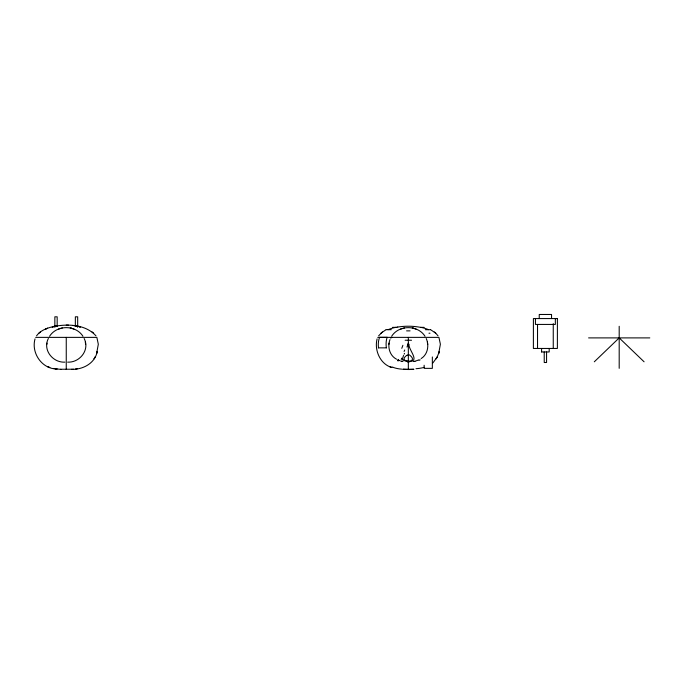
<?xml version="1.0" encoding="UTF-8"?>
<svg xmlns="http://www.w3.org/2000/svg" width="684" height="684" viewBox="0 0 684 684"><rect width="100%" height="100%" fill="white"/><g stroke="black" fill="none" stroke-linecap="round" stroke-linejoin="round"><path stroke-width="1.03" d="M402.474 358.732L403.526 355.475M48.376 338.452C42.417 349.832 52.745 362.819 64.929 362.144M389.991 339.572C387.229 346.6 389.547 355.671 396.575 359.22M47.025 343.12L46.88 344.326M389.102 343.12L388.948 344.326M97.239 351.593L96.632 353.406L98.316 344.24L96.854 337.374L35.662 337.374M439.316 351.593L438.701 353.406L440.385 344.24L438.923 337.374L377.73 337.374M35.029 338.905C30.985 353.021 42.023 369.146 57.114 369.009L53.6 368.462M377.106 338.905C374.131 350.046 380.142 364.127 391.727 367.47L390.068 366.863L391.838 367.513M407.604 345.146L407.014 347.07M407.749 344.659L407.972 343.932A3.309 3.3 -59.7 0 1 408.211 343.334L408.331 343.257M97.196 351.721C94.802 363.461 82.961 369.582 71.752 369.36M439.265 351.721L437.179 357.014L432.912 362.913M404.509 353.372L404.133 354.184M49.573 336.272C56.832 324.772 75.685 324.772 82.944 336.272M391.641 336.272C398.9 324.772 417.753 324.772 425.012 336.272M36.526 335.861C40.672 330.064 47.871 327.739 54.532 326.285M378.603 335.861L382.373 331.997M594.302 361.802L619.191 337.896L644.089 361.802M40.39 331.92L38.868 333.168M381.022 333.108L385.802 329.859M406.732 355.355C396.549 362.888 419.916 363.384 409.93 355.355A2.702 2.411 0 0 0 408.348 354.603M421.173 358.544C427.825 354.466 429.347 345.275 426.235 338.512M418.779 359.904L415.06 361.28M45.606 328.995L47.606 328.226L45.845 328.901M58.585 329.064L62.347 327.935M400.61 329.072L404.424 327.935M52.557 326.721C67.1 323.703 85.406 324.054 95.982 335.861M56.96 325.832L54.959 326.208L57.148 325.806M397.737 327.003L394.882 327.55A37.859 37.859 0 0 0 388.11 329.671M75.454 369.027L77.352 368.753M67.63 362.144C79.763 362.776 90.074 349.875 84.158 338.512M71.82 369.351L73.65 369.215M68.562 325.156L66.254 325.114M408.331 369.531L402.765 369.24L413.897 369.283L409.374 369.514M408.331 361.588C420.651 361.947 409.075 350.559 408.964 344.847M409.374 369.522L408.673 369.531M52.215 327.354L53.053 327.354M79.695 327.354L80.302 327.354M392.531 327.354L396.01 327.354M420.643 327.354L424.123 327.354M386.135 329.697L391.308 329.697M425.345 329.697L430.527 329.697M406.587 330.868L410.067 330.868M428.971 333.211L429.979 333.211M379.714 337.315L387.204 337.315M588.591 337.896L649.8 337.896M405.125 340.239L411.537 340.239M378.372 347.857L386.46 347.857M541.6 351.961L549.184 351.961L549.201 348.447M397.498 360.742L399.08 360.742M60.688 369.24L71.82 369.24M60.893 369.369L55.404 368.796M73.128 325.498L79.96 326.721M71.444 328.234L70.187 327.944L73.975 329.072M413.512 328.234L412.238 327.935L416.043 329.072M400.405 360.921L401.705 361.306M49.658 367.47L48 366.863L49.761 367.513M398.079 359.399L398.079 360.015L399.08 360.408M430.852 329.859L435.717 333.168L438.051 335.861M434.289 331.997L435.717 333.168M93.648 333.168L92.118 331.92M402.902 359.972L402.594 359.433A7.097 3.582 -23.3 0 1 402.337 358.784M408.604 343.693L408.904 344.659M427.372 342.026L427.722 344.488M85.295 342.026L85.645 344.488M619.191 326.294L619.191 368.334M555.348 318.573L555.348 324.43L535.435 324.43L535.435 318.573M553.253 323.694L553.253 348.447M551.543 318.573L551.543 314.469L539.24 314.469L539.24 318.573M546.567 351.961L546.567 362.503L544.242 362.503L544.216 351.961M541.583 348.447L541.583 351.961M537.53 324.43L537.53 348.447M432.348 356.962L432.348 368.36L424.157 368.36L424.14 365.247M408.331 337.374L408.331 369.471M77.677 327.354L77.677 316.812L75.351 316.812L75.334 326.302M66.254 337.374L66.254 369.514M57.174 326.302L57.174 316.812L54.857 316.812L54.831 327.354M386.374 347.831A20.4 17.664 -90 0 1 387.101 337.34M378.5 347.831A19.024 16.476 90 0 1 379.569 337.315M414.906 361.186A27.052 27.052 0 0 1 413.35 361.528M409.118 361.981A27.052 27.052 0 0 1 407.459 361.981M402.97 361.46A27.052 27.052 0 0 1 401.876 361.212M398.028 359.981A14.219 1.462 23.2 0 1 398.934 360.374M391.821 337.605A11.662 2.061 -23.3 0 1 390.496 337.999M419.147 360.263A12.321 1.565 -23.1 0 1 420.181 359.835M424.071 367.334A6.216 0.829 -7.1 0 1 416.017 368.702M401.705 369.146A6.216 1.052 10.6 0 1 392.419 367M397.746 327.063A66.083 66.083 0 0 1 418.916 327.063L421.78 327.55A37.859 37.859 0 0 1 428.552 329.671M406.843 355.458A2.702 2.172 -8.1 0 1 408.339 354.842M408.357 361.297A5.959 2.3 0 0 1 403.158 359.921M401.226 359.527A12.466 0.906 -62.6 0 1 401.756 358.168M404.723 350.003A17.827 3.027 -68.7 0 1 404.09 351.456M402.876 345.309A27.172 9.807 -71.9 0 1 401.79 348.31M95.05 357.091L94.153 358.707L95.05 357.091M437.119 357.091L436.23 358.707L437.119 357.091M557.383 318.573L533.4 318.573L533.383 348.447L557.383 348.447L557.4 318.573"/></g></svg>
